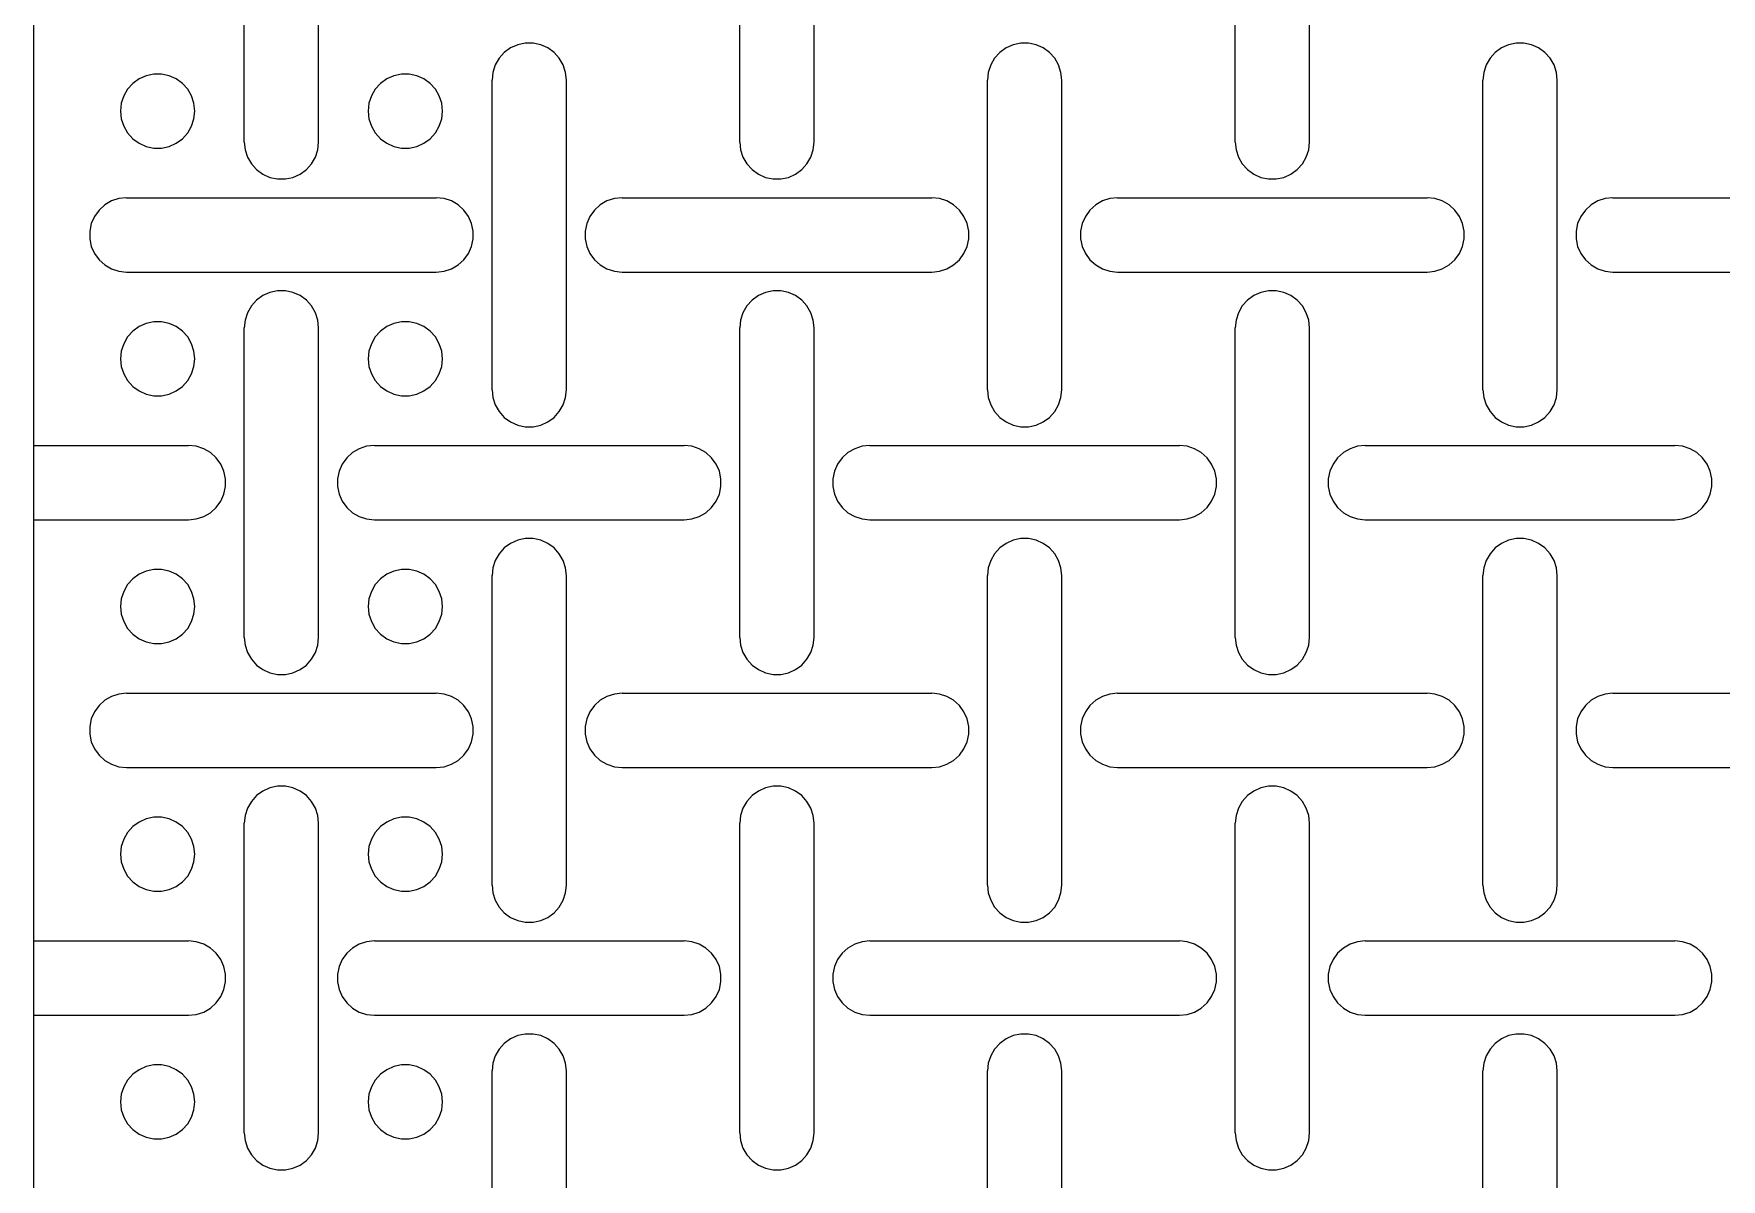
# Model space of a CAD drawing. Header units: metres. Extents: x 0 to 140, y -25 to 325.
# Drawn here: x 0 to 68.1, y 141.9 to 188.1 of the extents above; entities that cross this region are included whole.
import ezdxf

# ---------------------------------------------------------------- set-up
doc = ezdxf.new("R2010")
doc.units = ezdxf.units.M

msp = doc.modelspace()

# ---------------------------------------------------------------- linework, layer by layer
at = {"lineweight": 0}
msp.add_line((0, -25), (0, 325), dxfattribs=at)
for p, q in [((8.5, 183.75), (8.5, 196.25)), ((11.5, 183.75), (11.5, 196.25)), ((28.5, 183.75), (28.5, 196.25)), ((31.5, 183.75), (31.5, 196.25)), ((48.5, 183.75), (48.5, 196.25)), ((51.5, 183.75), (51.5, 196.25)), ((18.996, 187.365), (18.786, 187.132)), ((19.25, 187.549), (18.996, 187.365)), ((19.536, 187.677), (19.25, 187.549)), ((19.843, 187.742), (19.536, 187.677)), ((20.157, 187.742), (19.843, 187.742)), ((20.464, 187.677), (20.157, 187.742)), ((20.75, 187.549), (20.464, 187.677)), ((21.004, 187.365), (20.75, 187.549)), ((21.214, 187.132), (21.004, 187.365)), ((38.996, 187.365), (38.786, 187.132)), ((39.25, 187.549), (38.996, 187.365)), ((39.536, 187.677), (39.25, 187.549)), ((39.843, 187.742), (39.536, 187.677)), ((40.157, 187.742), (39.843, 187.742)), ((40.464, 187.677), (40.157, 187.742)), ((40.75, 187.549), (40.464, 187.677)), ((41.004, 187.365), (40.75, 187.549)), ((41.214, 187.132), (41.004, 187.365)), ((58.996, 187.365), (58.786, 187.132)), ((59.25, 187.549), (58.996, 187.365)), ((59.536, 187.677), (59.25, 187.549)), ((59.843, 187.742), (59.536, 187.677)), ((60.157, 187.742), (59.843, 187.742)), ((60.464, 187.677), (60.157, 187.742)), ((60.75, 187.549), (60.464, 187.677)), ((61.004, 187.365), (60.75, 187.549)), ((61.214, 187.132), (61.004, 187.365)), ((18.63, 186.86), (18.533, 186.562)), ((18.786, 187.132), (18.63, 186.86)), ((21.37, 186.86), (21.214, 187.132)), ((21.467, 186.562), (21.37, 186.86)), ((38.63, 186.86), (38.533, 186.562)), ((38.786, 187.132), (38.63, 186.86)), ((41.37, 186.86), (41.214, 187.132)), ((41.467, 186.562), (41.37, 186.86)), ((58.63, 186.86), (58.533, 186.562)), ((58.786, 187.132), (58.63, 186.86)), ((61.37, 186.86), (61.214, 187.132)), ((61.467, 186.562), (61.37, 186.86)), ((3.996, 186.115), (3.786, 185.882)), ((4.25, 186.299), (3.996, 186.115)), ((4.536, 186.427), (4.25, 186.299)), ((4.843, 186.492), (4.536, 186.427)), ((5.157, 186.492), (4.843, 186.492)), ((5.464, 186.427), (5.157, 186.492)), ((5.75, 186.299), (5.464, 186.427)), ((6.004, 186.115), (5.75, 186.299)), ((6.214, 185.882), (6.004, 186.115)), ((13.996, 186.115), (13.786, 185.882)), ((14.25, 186.299), (13.996, 186.115)), ((14.536, 186.427), (14.25, 186.299)), ((14.843, 186.492), (14.536, 186.427)), ((15.157, 186.492), (14.843, 186.492)), ((15.464, 186.427), (15.157, 186.492)), ((15.75, 186.299), (15.464, 186.427)), ((16.004, 186.115), (15.75, 186.299)), ((16.214, 185.882), (16.004, 186.115)), ((18.533, 186.562), (18.5, 186.25)), ((18.5, 173.75), (18.5, 186.25)), ((21.5, 186.25), (21.467, 186.562)), ((21.5, 173.75), (21.5, 186.25)), ((38.533, 186.562), (38.5, 186.25)), ((38.5, 173.75), (38.5, 186.25)), ((41.5, 186.25), (41.467, 186.562)), ((41.5, 173.75), (41.5, 186.25)), ((58.533, 186.562), (58.5, 186.25)), ((58.5, 173.75), (58.5, 186.25)), ((61.5, 186.25), (61.467, 186.562)), ((61.5, 173.75), (61.5, 186.25)), ((3.533, 185.312), (3.5, 185)), ((3.63, 185.61), (3.533, 185.312)), ((3.786, 185.882), (3.63, 185.61)), ((6.37, 185.61), (6.214, 185.882)), ((6.467, 185.312), (6.37, 185.61)), ((6.5, 185), (6.467, 185.312)), ((13.533, 185.312), (13.5, 185)), ((13.63, 185.61), (13.533, 185.312)), ((13.786, 185.882), (13.63, 185.61)), ((16.37, 185.61), (16.214, 185.882)), ((16.467, 185.312), (16.37, 185.61)), ((16.5, 185), (16.467, 185.312)), ((3.5, 185), (3.533, 184.688)), ((3.533, 184.688), (3.63, 184.39)), ((6.37, 184.39), (6.467, 184.688)), ((6.467, 184.688), (6.5, 185)), ((13.5, 185), (13.533, 184.688)), ((13.533, 184.688), (13.63, 184.39)), ((16.37, 184.39), (16.467, 184.688)), ((16.467, 184.688), (16.5, 185)), ((3.63, 184.39), (3.786, 184.118)), ((3.786, 184.118), (3.996, 183.885)), ((6.004, 183.885), (6.214, 184.118)), ((6.214, 184.118), (6.37, 184.39)), ((13.63, 184.39), (13.786, 184.118)), ((13.786, 184.118), (13.996, 183.885)), ((16.004, 183.885), (16.214, 184.118)), ((16.214, 184.118), (16.37, 184.39)), ((3.996, 183.885), (4.25, 183.701)), ((4.25, 183.701), (4.536, 183.573)), ((4.536, 183.573), (4.843, 183.508)), ((4.843, 183.508), (5.157, 183.508)), ((5.157, 183.508), (5.464, 183.573)), ((5.464, 183.573), (5.75, 183.701)), ((5.75, 183.701), (6.004, 183.885)), ((8.5, 183.75), (8.533, 183.438)), ((8.533, 183.438), (8.63, 183.14)), ((11.37, 183.14), (11.467, 183.438)), ((11.467, 183.438), (11.5, 183.75)), ((13.996, 183.885), (14.25, 183.701)), ((14.25, 183.701), (14.536, 183.573)), ((14.536, 183.573), (14.843, 183.508)), ((14.843, 183.508), (15.157, 183.508)), ((15.157, 183.508), (15.464, 183.573)), ((15.464, 183.573), (15.75, 183.701)), ((15.75, 183.701), (16.004, 183.885)), ((28.5, 183.75), (28.533, 183.438)), ((28.533, 183.438), (28.63, 183.14)), ((31.37, 183.14), (31.467, 183.438)), ((31.467, 183.438), (31.5, 183.75)), ((48.5, 183.75), (48.533, 183.438)), ((48.533, 183.438), (48.63, 183.14)), ((51.37, 183.14), (51.467, 183.438)), ((51.467, 183.438), (51.5, 183.75)), ((8.63, 183.14), (8.786, 182.868)), ((8.786, 182.868), (8.996, 182.635)), ((8.996, 182.635), (9.25, 182.451)), ((10.75, 182.451), (11.004, 182.635)), ((11.004, 182.635), (11.214, 182.868)), ((11.214, 182.868), (11.37, 183.14)), ((28.63, 183.14), (28.786, 182.868)), ((28.786, 182.868), (28.996, 182.635)), ((28.996, 182.635), (29.25, 182.451)), ((30.75, 182.451), (31.004, 182.635)), ((31.004, 182.635), (31.214, 182.868)), ((31.214, 182.868), (31.37, 183.14)), ((48.63, 183.14), (48.786, 182.868)), ((48.786, 182.868), (48.996, 182.635)), ((48.996, 182.635), (49.25, 182.451)), ((50.75, 182.451), (51.004, 182.635)), ((51.004, 182.635), (51.214, 182.868)), ((51.214, 182.868), (51.37, 183.14)), ((9.25, 182.451), (9.536, 182.323)), ((9.536, 182.323), (9.843, 182.258)), ((9.843, 182.258), (10.157, 182.258)), ((10.157, 182.258), (10.464, 182.323)), ((10.464, 182.323), (10.75, 182.451)), ((29.25, 182.451), (29.536, 182.323)), ((29.536, 182.323), (29.843, 182.258)), ((29.843, 182.258), (30.157, 182.258)), ((30.157, 182.258), (30.464, 182.323)), ((30.464, 182.323), (30.75, 182.451)), ((49.25, 182.451), (49.536, 182.323)), ((49.536, 182.323), (49.843, 182.258)), ((49.843, 182.258), (50.157, 182.258)), ((50.157, 182.258), (50.464, 182.323)), ((50.464, 182.323), (50.75, 182.451)), ((2.868, 181.214), (2.635, 181.004)), ((3.14, 181.37), (2.868, 181.214)), ((3.438, 181.467), (3.14, 181.37)), ((3.75, 181.5), (3.438, 181.467)), ((3.75, 181.5), (16.25, 181.5)), ((16.562, 181.467), (16.25, 181.5)), ((16.86, 181.37), (16.562, 181.467)), ((17.132, 181.214), (16.86, 181.37)), ((17.365, 181.004), (17.132, 181.214)), ((22.868, 181.214), (22.635, 181.004)), ((23.14, 181.37), (22.868, 181.214)), ((23.438, 181.467), (23.14, 181.37)), ((23.75, 181.5), (23.438, 181.467)), ((23.75, 181.5), (36.25, 181.5)), ((36.562, 181.467), (36.25, 181.5)), ((36.86, 181.37), (36.562, 181.467)), ((37.132, 181.214), (36.86, 181.37)), ((37.365, 181.004), (37.132, 181.214)), ((42.868, 181.214), (42.635, 181.004)), ((43.14, 181.37), (42.868, 181.214)), ((43.438, 181.467), (43.14, 181.37)), ((43.75, 181.5), (43.438, 181.467)), ((43.75, 181.5), (56.25, 181.5)), ((56.562, 181.467), (56.25, 181.5)), ((56.86, 181.37), (56.562, 181.467)), ((57.132, 181.214), (56.86, 181.37)), ((57.365, 181.004), (57.132, 181.214)), ((62.868, 181.214), (62.635, 181.004)), ((63.14, 181.37), (62.868, 181.214)), ((63.438, 181.467), (63.14, 181.37)), ((63.75, 181.5), (63.438, 181.467)), ((63.75, 181.5), (76.25, 181.5)), ((2.451, 180.75), (2.323, 180.464)), ((2.635, 181.004), (2.451, 180.75)), ((17.549, 180.75), (17.365, 181.004)), ((17.677, 180.464), (17.549, 180.75)), ((22.451, 180.75), (22.323, 180.464)), ((22.635, 181.004), (22.451, 180.75)), ((37.549, 180.75), (37.365, 181.004)), ((37.677, 180.464), (37.549, 180.75)), ((42.451, 180.75), (42.323, 180.464)), ((42.635, 181.004), (42.451, 180.75)), ((57.549, 180.75), (57.365, 181.004)), ((57.677, 180.464), (57.549, 180.75)), ((62.451, 180.75), (62.323, 180.464)), ((62.635, 181.004), (62.451, 180.75)), ((2.323, 180.464), (2.258, 180.157)), ((2.258, 180.157), (2.258, 179.843)), ((2.258, 179.843), (2.323, 179.536)), ((17.742, 180.157), (17.677, 180.464)), ((17.677, 179.536), (17.742, 179.843)), ((17.742, 179.843), (17.742, 180.157)), ((22.323, 180.464), (22.258, 180.157)), ((22.258, 180.157), (22.258, 179.843)), ((22.258, 179.843), (22.323, 179.536)), ((37.742, 180.157), (37.677, 180.464)), ((37.677, 179.536), (37.742, 179.843)), ((37.742, 179.843), (37.742, 180.157)), ((42.323, 180.464), (42.258, 180.157)), ((42.258, 180.157), (42.258, 179.843)), ((42.258, 179.843), (42.323, 179.536)), ((57.742, 180.157), (57.677, 180.464)), ((57.677, 179.536), (57.742, 179.843)), ((57.742, 179.843), (57.742, 180.157)), ((62.323, 180.464), (62.258, 180.157)), ((62.258, 180.157), (62.258, 179.843)), ((62.258, 179.843), (62.323, 179.536)), ((2.323, 179.536), (2.451, 179.25)), ((2.451, 179.25), (2.635, 178.996)), ((17.365, 178.996), (17.549, 179.25)), ((17.549, 179.25), (17.677, 179.536)), ((22.323, 179.536), (22.451, 179.25)), ((22.451, 179.25), (22.635, 178.996)), ((37.365, 178.996), (37.549, 179.25)), ((37.549, 179.25), (37.677, 179.536)), ((42.323, 179.536), (42.451, 179.25)), ((42.451, 179.25), (42.635, 178.996)), ((57.365, 178.996), (57.549, 179.25)), ((57.549, 179.25), (57.677, 179.536)), ((62.323, 179.536), (62.451, 179.25)), ((62.451, 179.25), (62.635, 178.996)), ((2.635, 178.996), (2.868, 178.786)), ((2.868, 178.786), (3.14, 178.63)), ((3.14, 178.63), (3.438, 178.533)), ((3.438, 178.533), (3.75, 178.5)), ((3.75, 178.5), (16.25, 178.5)), ((16.25, 178.5), (16.562, 178.533)), ((16.562, 178.533), (16.86, 178.63)), ((16.86, 178.63), (17.132, 178.786)), ((17.132, 178.786), (17.365, 178.996)), ((22.635, 178.996), (22.868, 178.786)), ((22.868, 178.786), (23.14, 178.63)), ((23.14, 178.63), (23.438, 178.533)), ((23.438, 178.533), (23.75, 178.5)), ((23.75, 178.5), (36.25, 178.5)), ((36.25, 178.5), (36.562, 178.533)), ((36.562, 178.533), (36.86, 178.63)), ((36.86, 178.63), (37.132, 178.786)), ((37.132, 178.786), (37.365, 178.996)), ((42.635, 178.996), (42.868, 178.786)), ((42.868, 178.786), (43.14, 178.63)), ((43.14, 178.63), (43.438, 178.533)), ((43.438, 178.533), (43.75, 178.5)), ((43.75, 178.5), (56.25, 178.5)), ((56.25, 178.5), (56.562, 178.533)), ((56.562, 178.533), (56.86, 178.63)), ((56.86, 178.63), (57.132, 178.786)), ((57.132, 178.786), (57.365, 178.996)), ((62.635, 178.996), (62.868, 178.786)), ((62.868, 178.786), (63.14, 178.63)), ((63.14, 178.63), (63.438, 178.533)), ((63.438, 178.533), (63.75, 178.5)), ((63.75, 178.5), (76.25, 178.5)), ((8.786, 177.132), (8.63, 176.86)), ((8.996, 177.365), (8.786, 177.132)), ((9.25, 177.549), (8.996, 177.365)), ((9.536, 177.677), (9.25, 177.549)), ((9.843, 177.742), (9.536, 177.677)), ((10.157, 177.742), (9.843, 177.742)), ((10.464, 177.677), (10.157, 177.742)), ((10.75, 177.549), (10.464, 177.677)), ((11.004, 177.365), (10.75, 177.549)), ((11.214, 177.132), (11.004, 177.365)), ((11.37, 176.86), (11.214, 177.132)), ((28.786, 177.132), (28.63, 176.86)), ((28.996, 177.365), (28.786, 177.132)), ((29.25, 177.549), (28.996, 177.365)), ((29.536, 177.677), (29.25, 177.549)), ((29.843, 177.742), (29.536, 177.677)), ((30.157, 177.742), (29.843, 177.742)), ((30.464, 177.677), (30.157, 177.742)), ((30.75, 177.549), (30.464, 177.677)), ((31.004, 177.365), (30.75, 177.549)), ((31.214, 177.132), (31.004, 177.365)), ((31.37, 176.86), (31.214, 177.132)), ((48.786, 177.132), (48.63, 176.86)), ((48.996, 177.365), (48.786, 177.132)), ((49.25, 177.549), (48.996, 177.365)), ((49.536, 177.677), (49.25, 177.549)), ((49.843, 177.742), (49.536, 177.677)), ((50.157, 177.742), (49.843, 177.742)), ((50.464, 177.677), (50.157, 177.742)), ((50.75, 177.549), (50.464, 177.677)), ((51.004, 177.365), (50.75, 177.549)), ((51.214, 177.132), (51.004, 177.365)), ((51.37, 176.86), (51.214, 177.132)), ((4.843, 176.492), (4.536, 176.427)), ((5.157, 176.492), (4.843, 176.492)), ((5.464, 176.427), (5.157, 176.492)), ((8.533, 176.562), (8.5, 176.25)), ((8.63, 176.86), (8.533, 176.562)), ((11.467, 176.562), (11.37, 176.86)), ((11.5, 176.25), (11.467, 176.562)), ((14.843, 176.492), (14.536, 176.427)), ((15.157, 176.492), (14.843, 176.492)), ((15.464, 176.427), (15.157, 176.492)), ((28.533, 176.562), (28.5, 176.25)), ((28.63, 176.86), (28.533, 176.562)), ((31.467, 176.562), (31.37, 176.86)), ((31.5, 176.25), (31.467, 176.562)), ((48.533, 176.562), (48.5, 176.25)), ((48.63, 176.86), (48.533, 176.562)), ((51.467, 176.562), (51.37, 176.86)), ((51.5, 176.25), (51.467, 176.562)), ((3.786, 175.882), (3.63, 175.61)), ((3.996, 176.115), (3.786, 175.882)), ((4.25, 176.299), (3.996, 176.115)), ((4.536, 176.427), (4.25, 176.299)), ((5.75, 176.299), (5.464, 176.427)), ((6.004, 176.115), (5.75, 176.299)), ((6.214, 175.882), (6.004, 176.115)), ((6.37, 175.61), (6.214, 175.882)), ((8.5, 163.75), (8.5, 176.25)), ((11.5, 163.75), (11.5, 176.25)), ((13.786, 175.882), (13.63, 175.61)), ((13.996, 176.115), (13.786, 175.882)), ((14.25, 176.299), (13.996, 176.115)), ((14.536, 176.427), (14.25, 176.299)), ((15.75, 176.299), (15.464, 176.427)), ((16.004, 176.115), (15.75, 176.299)), ((16.214, 175.882), (16.004, 176.115)), ((16.37, 175.61), (16.214, 175.882)), ((28.5, 163.75), (28.5, 176.25)), ((31.5, 163.75), (31.5, 176.25)), ((48.5, 163.75), (48.5, 176.25)), ((51.5, 163.75), (51.5, 176.25)), ((3.533, 175.312), (3.5, 175)), ((3.63, 175.61), (3.533, 175.312)), ((6.467, 175.312), (6.37, 175.61)), ((6.5, 175), (6.467, 175.312)), ((13.533, 175.312), (13.5, 175)), ((13.63, 175.61), (13.533, 175.312)), ((16.467, 175.312), (16.37, 175.61)), ((16.5, 175), (16.467, 175.312)), ((3.5, 175), (3.533, 174.688)), ((3.533, 174.688), (3.63, 174.39)), ((3.63, 174.39), (3.786, 174.118)), ((6.214, 174.118), (6.37, 174.39)), ((6.37, 174.39), (6.467, 174.688)), ((6.467, 174.688), (6.5, 175)), ((13.5, 175), (13.533, 174.688)), ((13.533, 174.688), (13.63, 174.39)), ((13.63, 174.39), (13.786, 174.118)), ((16.214, 174.118), (16.37, 174.39)), ((16.37, 174.39), (16.467, 174.688)), ((16.467, 174.688), (16.5, 175)), ((3.786, 174.118), (3.996, 173.885)), ((3.996, 173.885), (4.25, 173.701)), ((5.75, 173.701), (6.004, 173.885)), ((6.004, 173.885), (6.214, 174.118)), ((13.786, 174.118), (13.996, 173.885)), ((13.996, 173.885), (14.25, 173.701)), ((15.75, 173.701), (16.004, 173.885)), ((16.004, 173.885), (16.214, 174.118)), ((18.5, 173.75), (18.533, 173.438)), ((21.467, 173.438), (21.5, 173.75)), ((38.5, 173.75), (38.533, 173.438)), ((41.467, 173.438), (41.5, 173.75)), ((58.5, 173.75), (58.533, 173.438)), ((61.467, 173.438), (61.5, 173.75)), ((4.25, 173.701), (4.536, 173.573)), ((4.536, 173.573), (4.843, 173.508)), ((4.843, 173.508), (5.157, 173.508)), ((5.157, 173.508), (5.464, 173.573)), ((5.464, 173.573), (5.75, 173.701)), ((14.25, 173.701), (14.536, 173.573)), ((14.536, 173.573), (14.843, 173.508)), ((14.843, 173.508), (15.157, 173.508)), ((15.157, 173.508), (15.464, 173.573)), ((15.464, 173.573), (15.75, 173.701)), ((18.533, 173.438), (18.63, 173.14)), ((18.63, 173.14), (18.786, 172.868)), ((21.214, 172.868), (21.37, 173.14)), ((21.37, 173.14), (21.467, 173.438)), ((38.533, 173.438), (38.63, 173.14)), ((38.63, 173.14), (38.786, 172.868)), ((41.214, 172.868), (41.37, 173.14)), ((41.37, 173.14), (41.467, 173.438)), ((58.533, 173.438), (58.63, 173.14)), ((58.63, 173.14), (58.786, 172.868)), ((61.214, 172.868), (61.37, 173.14)), ((61.37, 173.14), (61.467, 173.438)), ((18.786, 172.868), (18.996, 172.635)), ((18.996, 172.635), (19.25, 172.451)), ((19.25, 172.451), (19.536, 172.323)), ((20.464, 172.323), (20.75, 172.451)), ((20.75, 172.451), (21.004, 172.635)), ((21.004, 172.635), (21.214, 172.868)), ((38.786, 172.868), (38.996, 172.635)), ((38.996, 172.635), (39.25, 172.451)), ((39.25, 172.451), (39.536, 172.323)), ((40.464, 172.323), (40.75, 172.451)), ((40.75, 172.451), (41.004, 172.635)), ((41.004, 172.635), (41.214, 172.868)), ((58.786, 172.868), (58.996, 172.635)), ((58.996, 172.635), (59.25, 172.451)), ((59.25, 172.451), (59.536, 172.323)), ((60.464, 172.323), (60.75, 172.451)), ((60.75, 172.451), (61.004, 172.635)), ((61.004, 172.635), (61.214, 172.868)), ((19.536, 172.323), (19.843, 172.258)), ((19.843, 172.258), (20.157, 172.258)), ((20.157, 172.258), (20.464, 172.323)), ((39.536, 172.323), (39.843, 172.258)), ((39.843, 172.258), (40.157, 172.258)), ((40.157, 172.258), (40.464, 172.323)), ((59.536, 172.323), (59.843, 172.258)), ((59.843, 172.258), (60.157, 172.258)), ((60.157, 172.258), (60.464, 172.323)), ((0, 171.5), (6.25, 171.5)), ((6.562, 171.467), (6.25, 171.5)), ((6.86, 171.37), (6.562, 171.467)), ((7.132, 171.214), (6.86, 171.37)), ((7.365, 171.004), (7.132, 171.214)), ((7.549, 170.75), (7.365, 171.004)), ((12.635, 171.004), (12.451, 170.75)), ((12.868, 171.214), (12.635, 171.004)), ((13.14, 171.37), (12.868, 171.214)), ((13.438, 171.467), (13.14, 171.37)), ((13.75, 171.5), (13.438, 171.467)), ((13.75, 171.5), (26.25, 171.5)), ((26.562, 171.467), (26.25, 171.5)), ((26.86, 171.37), (26.562, 171.467)), ((27.132, 171.214), (26.86, 171.37)), ((27.365, 171.004), (27.132, 171.214)), ((27.549, 170.75), (27.365, 171.004)), ((32.635, 171.004), (32.451, 170.75)), ((32.868, 171.214), (32.635, 171.004)), ((33.14, 171.37), (32.868, 171.214)), ((33.438, 171.467), (33.14, 171.37)), ((33.75, 171.5), (33.438, 171.467)), ((33.75, 171.5), (46.25, 171.5)), ((46.562, 171.467), (46.25, 171.5)), ((46.86, 171.37), (46.562, 171.467)), ((47.132, 171.214), (46.86, 171.37)), ((47.365, 171.004), (47.132, 171.214)), ((47.549, 170.75), (47.365, 171.004)), ((52.635, 171.004), (52.451, 170.75)), ((52.868, 171.214), (52.635, 171.004)), ((53.14, 171.37), (52.868, 171.214)), ((53.438, 171.467), (53.14, 171.37)), ((53.75, 171.5), (53.438, 171.467)), ((53.75, 171.5), (66.25, 171.5)), ((66.562, 171.467), (66.25, 171.5)), ((66.86, 171.37), (66.562, 171.467)), ((67.132, 171.214), (66.86, 171.37)), ((67.365, 171.004), (67.132, 171.214)), ((67.549, 170.75), (67.365, 171.004)), ((7.677, 170.464), (7.549, 170.75)), ((7.742, 170.157), (7.677, 170.464)), ((12.323, 170.464), (12.258, 170.157)), ((12.451, 170.75), (12.323, 170.464)), ((27.677, 170.464), (27.549, 170.75)), ((27.742, 170.157), (27.677, 170.464)), ((32.323, 170.464), (32.258, 170.157)), ((32.451, 170.75), (32.323, 170.464)), ((47.677, 170.464), (47.549, 170.75)), ((47.742, 170.157), (47.677, 170.464)), ((52.323, 170.464), (52.258, 170.157)), ((52.451, 170.75), (52.323, 170.464)), ((67.677, 170.464), (67.549, 170.75)), ((67.742, 170.157), (67.677, 170.464)), ((7.677, 169.536), (7.742, 169.843)), ((7.742, 169.843), (7.742, 170.157)), ((12.258, 170.157), (12.258, 169.843)), ((12.258, 169.843), (12.323, 169.536)), ((27.677, 169.536), (27.742, 169.843)), ((27.742, 169.843), (27.742, 170.157)), ((32.258, 170.157), (32.258, 169.843)), ((32.258, 169.843), (32.323, 169.536)), ((47.677, 169.536), (47.742, 169.843)), ((47.742, 169.843), (47.742, 170.157)), ((52.258, 170.157), (52.258, 169.843)), ((52.258, 169.843), (52.323, 169.536)), ((67.677, 169.536), (67.742, 169.843)), ((67.742, 169.843), (67.742, 170.157)), ((7.132, 168.786), (7.365, 168.996)), ((7.365, 168.996), (7.549, 169.25)), ((7.549, 169.25), (7.677, 169.536)), ((12.323, 169.536), (12.451, 169.25)), ((12.451, 169.25), (12.635, 168.996)), ((12.635, 168.996), (12.868, 168.786)), ((27.132, 168.786), (27.365, 168.996)), ((27.365, 168.996), (27.549, 169.25)), ((27.549, 169.25), (27.677, 169.536)), ((32.323, 169.536), (32.451, 169.25)), ((32.451, 169.25), (32.635, 168.996)), ((32.635, 168.996), (32.868, 168.786)), ((47.132, 168.786), (47.365, 168.996)), ((47.365, 168.996), (47.549, 169.25)), ((47.549, 169.25), (47.677, 169.536)), ((52.323, 169.536), (52.451, 169.25)), ((52.451, 169.25), (52.635, 168.996)), ((52.635, 168.996), (52.868, 168.786)), ((67.132, 168.786), (67.365, 168.996)), ((67.365, 168.996), (67.549, 169.25)), ((67.549, 169.25), (67.677, 169.536)), ((0, 168.5), (6.25, 168.5)), ((6.25, 168.5), (6.562, 168.533)), ((6.562, 168.533), (6.86, 168.63)), ((6.86, 168.63), (7.132, 168.786)), ((12.868, 168.786), (13.14, 168.63)), ((13.14, 168.63), (13.438, 168.533)), ((13.438, 168.533), (13.75, 168.5)), ((13.75, 168.5), (26.25, 168.5)), ((26.25, 168.5), (26.562, 168.533)), ((26.562, 168.533), (26.86, 168.63)), ((26.86, 168.63), (27.132, 168.786)), ((32.868, 168.786), (33.14, 168.63)), ((33.14, 168.63), (33.438, 168.533)), ((33.438, 168.533), (33.75, 168.5)), ((33.75, 168.5), (46.25, 168.5)), ((46.25, 168.5), (46.562, 168.533)), ((46.562, 168.533), (46.86, 168.63)), ((46.86, 168.63), (47.132, 168.786)), ((52.868, 168.786), (53.14, 168.63)), ((53.14, 168.63), (53.438, 168.533)), ((53.438, 168.533), (53.75, 168.5)), ((53.75, 168.5), (66.25, 168.5)), ((66.25, 168.5), (66.562, 168.533)), ((66.562, 168.533), (66.86, 168.63)), ((66.86, 168.63), (67.132, 168.786)), ((19.536, 167.677), (19.25, 167.549)), ((19.843, 167.742), (19.536, 167.677)), ((20.157, 167.742), (19.843, 167.742)), ((20.464, 167.677), (20.157, 167.742)), ((20.75, 167.549), (20.464, 167.677)), ((39.536, 167.677), (39.25, 167.549)), ((39.843, 167.742), (39.536, 167.677)), ((40.157, 167.742), (39.843, 167.742)), ((40.464, 167.677), (40.157, 167.742)), ((40.75, 167.549), (40.464, 167.677)), ((59.536, 167.677), (59.25, 167.549)), ((59.843, 167.742), (59.536, 167.677)), ((60.157, 167.742), (59.843, 167.742)), ((60.464, 167.677), (60.157, 167.742)), ((60.75, 167.549), (60.464, 167.677)), ((18.786, 167.132), (18.63, 166.86)), ((18.996, 167.365), (18.786, 167.132)), ((19.25, 167.549), (18.996, 167.365)), ((21.004, 167.365), (20.75, 167.549)), ((21.214, 167.132), (21.004, 167.365)), ((21.37, 166.86), (21.214, 167.132)), ((38.786, 167.132), (38.63, 166.86)), ((38.996, 167.365), (38.786, 167.132)), ((39.25, 167.549), (38.996, 167.365)), ((41.004, 167.365), (40.75, 167.549)), ((41.214, 167.132), (41.004, 167.365)), ((41.37, 166.86), (41.214, 167.132)), ((58.786, 167.132), (58.63, 166.86)), ((58.996, 167.365), (58.786, 167.132)), ((59.25, 167.549), (58.996, 167.365)), ((61.004, 167.365), (60.75, 167.549)), ((61.214, 167.132), (61.004, 167.365)), ((61.37, 166.86), (61.214, 167.132)), ((4.25, 166.299), (3.996, 166.115)), ((4.536, 166.427), (4.25, 166.299)), ((4.843, 166.492), (4.536, 166.427)), ((5.157, 166.492), (4.843, 166.492)), ((5.464, 166.427), (5.157, 166.492)), ((5.75, 166.299), (5.464, 166.427)), ((6.004, 166.115), (5.75, 166.299)), ((14.25, 166.299), (13.996, 166.115)), ((14.536, 166.427), (14.25, 166.299)), ((14.843, 166.492), (14.536, 166.427)), ((15.157, 166.492), (14.843, 166.492)), ((15.464, 166.427), (15.157, 166.492)), ((15.75, 166.299), (15.464, 166.427)), ((16.004, 166.115), (15.75, 166.299)), ((18.533, 166.562), (18.5, 166.25)), ((18.5, 153.75), (18.5, 166.25)), ((18.63, 166.86), (18.533, 166.562)), ((21.467, 166.562), (21.37, 166.86)), ((21.5, 166.25), (21.467, 166.562)), ((21.5, 153.75), (21.5, 166.25)), ((38.533, 166.562), (38.5, 166.25)), ((38.5, 153.75), (38.5, 166.25)), ((38.63, 166.86), (38.533, 166.562)), ((41.467, 166.562), (41.37, 166.86)), ((41.5, 166.25), (41.467, 166.562)), ((41.5, 153.75), (41.5, 166.25)), ((58.533, 166.562), (58.5, 166.25)), ((58.5, 153.75), (58.5, 166.25)), ((58.63, 166.86), (58.533, 166.562)), ((61.467, 166.562), (61.37, 166.86)), ((61.5, 166.25), (61.467, 166.562)), ((61.5, 153.75), (61.5, 166.25)), ((3.63, 165.61), (3.533, 165.312)), ((3.786, 165.882), (3.63, 165.61)), ((3.996, 166.115), (3.786, 165.882)), ((6.214, 165.882), (6.004, 166.115)), ((6.37, 165.61), (6.214, 165.882)), ((6.467, 165.312), (6.37, 165.61)), ((13.63, 165.61), (13.533, 165.312)), ((13.786, 165.882), (13.63, 165.61)), ((13.996, 166.115), (13.786, 165.882)), ((16.214, 165.882), (16.004, 166.115)), ((16.37, 165.61), (16.214, 165.882)), ((16.467, 165.312), (16.37, 165.61)), ((3.533, 165.312), (3.5, 165)), ((3.5, 165), (3.533, 164.688)), ((6.5, 165), (6.467, 165.312)), ((6.467, 164.688), (6.5, 165)), ((13.533, 165.312), (13.5, 165)), ((13.5, 165), (13.533, 164.688)), ((16.5, 165), (16.467, 165.312)), ((16.467, 164.688), (16.5, 165)), ((3.533, 164.688), (3.63, 164.39)), ((3.63, 164.39), (3.786, 164.118)), ((6.214, 164.118), (6.37, 164.39)), ((6.37, 164.39), (6.467, 164.688)), ((13.533, 164.688), (13.63, 164.39)), ((13.63, 164.39), (13.786, 164.118)), ((16.214, 164.118), (16.37, 164.39)), ((16.37, 164.39), (16.467, 164.688)), ((3.786, 164.118), (3.996, 163.885)), ((3.996, 163.885), (4.25, 163.701)), ((4.25, 163.701), (4.536, 163.573)), ((4.536, 163.573), (4.843, 163.508)), ((4.843, 163.508), (5.157, 163.508)), ((5.157, 163.508), (5.464, 163.573)), ((5.464, 163.573), (5.75, 163.701)), ((5.75, 163.701), (6.004, 163.885)), ((6.004, 163.885), (6.214, 164.118)), ((8.5, 163.75), (8.533, 163.438)), ((11.467, 163.438), (11.5, 163.75)), ((13.786, 164.118), (13.996, 163.885)), ((13.996, 163.885), (14.25, 163.701)), ((14.25, 163.701), (14.536, 163.573)), ((14.536, 163.573), (14.843, 163.508)), ((14.843, 163.508), (15.157, 163.508)), ((15.157, 163.508), (15.464, 163.573)), ((15.464, 163.573), (15.75, 163.701)), ((15.75, 163.701), (16.004, 163.885)), ((16.004, 163.885), (16.214, 164.118)), ((28.5, 163.75), (28.533, 163.438)), ((31.467, 163.438), (31.5, 163.75)), ((48.5, 163.75), (48.533, 163.438)), ((51.467, 163.438), (51.5, 163.75)), ((8.533, 163.438), (8.63, 163.14)), ((8.63, 163.14), (8.786, 162.868)), ((8.786, 162.868), (8.996, 162.635)), ((11.004, 162.635), (11.214, 162.868)), ((11.214, 162.868), (11.37, 163.14)), ((11.37, 163.14), (11.467, 163.438)), ((28.533, 163.438), (28.63, 163.14)), ((28.63, 163.14), (28.786, 162.868)), ((28.786, 162.868), (28.996, 162.635)), ((31.004, 162.635), (31.214, 162.868)), ((31.214, 162.868), (31.37, 163.14)), ((31.37, 163.14), (31.467, 163.438)), ((48.533, 163.438), (48.63, 163.14)), ((48.63, 163.14), (48.786, 162.868)), ((48.786, 162.868), (48.996, 162.635)), ((51.004, 162.635), (51.214, 162.868)), ((51.214, 162.868), (51.37, 163.14)), ((51.37, 163.14), (51.467, 163.438)), ((8.996, 162.635), (9.25, 162.451)), ((9.25, 162.451), (9.536, 162.323)), ((9.536, 162.323), (9.843, 162.258)), ((9.843, 162.258), (10.157, 162.258)), ((10.157, 162.258), (10.464, 162.323)), ((10.464, 162.323), (10.75, 162.451)), ((10.75, 162.451), (11.004, 162.635)), ((28.996, 162.635), (29.25, 162.451)), ((29.25, 162.451), (29.536, 162.323)), ((29.536, 162.323), (29.843, 162.258)), ((29.843, 162.258), (30.157, 162.258)), ((30.157, 162.258), (30.464, 162.323)), ((30.464, 162.323), (30.75, 162.451)), ((30.75, 162.451), (31.004, 162.635)), ((48.996, 162.635), (49.25, 162.451)), ((49.25, 162.451), (49.536, 162.323)), ((49.536, 162.323), (49.843, 162.258)), ((49.843, 162.258), (50.157, 162.258)), ((50.157, 162.258), (50.464, 162.323)), ((50.464, 162.323), (50.75, 162.451)), ((50.75, 162.451), (51.004, 162.635)), ((3.438, 161.467), (3.14, 161.37)), ((3.75, 161.5), (3.438, 161.467)), ((3.75, 161.5), (16.25, 161.5)), ((16.562, 161.467), (16.25, 161.5)), ((16.86, 161.37), (16.562, 161.467)), ((23.438, 161.467), (23.14, 161.37)), ((23.75, 161.5), (23.438, 161.467)), ((23.75, 161.5), (36.25, 161.5)), ((36.562, 161.467), (36.25, 161.5)), ((36.86, 161.37), (36.562, 161.467)), ((43.438, 161.467), (43.14, 161.37)), ((43.75, 161.5), (43.438, 161.467)), ((43.75, 161.5), (56.25, 161.5)), ((56.562, 161.467), (56.25, 161.5)), ((56.86, 161.37), (56.562, 161.467)), ((63.438, 161.467), (63.14, 161.37)), ((63.75, 161.5), (63.438, 161.467)), ((63.75, 161.5), (76.25, 161.5)), ((2.635, 161.004), (2.451, 160.75)), ((2.868, 161.214), (2.635, 161.004)), ((3.14, 161.37), (2.868, 161.214)), ((17.132, 161.214), (16.86, 161.37)), ((17.365, 161.004), (17.132, 161.214)), ((17.549, 160.75), (17.365, 161.004)), ((22.635, 161.004), (22.451, 160.75)), ((22.868, 161.214), (22.635, 161.004)), ((23.14, 161.37), (22.868, 161.214)), ((37.132, 161.214), (36.86, 161.37)), ((37.365, 161.004), (37.132, 161.214)), ((37.549, 160.75), (37.365, 161.004)), ((42.635, 161.004), (42.451, 160.75)), ((42.868, 161.214), (42.635, 161.004)), ((43.14, 161.37), (42.868, 161.214)), ((57.132, 161.214), (56.86, 161.37)), ((57.365, 161.004), (57.132, 161.214)), ((57.549, 160.75), (57.365, 161.004)), ((62.635, 161.004), (62.451, 160.75)), ((62.868, 161.214), (62.635, 161.004)), ((63.14, 161.37), (62.868, 161.214)), ((2.323, 160.464), (2.258, 160.157)), ((2.258, 160.157), (2.258, 159.843)), ((2.451, 160.75), (2.323, 160.464)), ((17.677, 160.464), (17.549, 160.75)), ((17.742, 160.157), (17.677, 160.464)), ((17.742, 159.843), (17.742, 160.157)), ((22.323, 160.464), (22.258, 160.157)), ((22.258, 160.157), (22.258, 159.843)), ((22.451, 160.75), (22.323, 160.464)), ((37.677, 160.464), (37.549, 160.75)), ((37.742, 160.157), (37.677, 160.464)), ((37.742, 159.843), (37.742, 160.157)), ((42.323, 160.464), (42.258, 160.157)), ((42.258, 160.157), (42.258, 159.843)), ((42.451, 160.75), (42.323, 160.464)), ((57.677, 160.464), (57.549, 160.75)), ((57.742, 160.157), (57.677, 160.464)), ((57.742, 159.843), (57.742, 160.157)), ((62.323, 160.464), (62.258, 160.157)), ((62.258, 160.157), (62.258, 159.843)), ((62.451, 160.75), (62.323, 160.464)), ((2.258, 159.843), (2.323, 159.536)), ((2.323, 159.536), (2.451, 159.25)), ((17.549, 159.25), (17.677, 159.536)), ((17.677, 159.536), (17.742, 159.843)), ((22.258, 159.843), (22.323, 159.536)), ((22.323, 159.536), (22.451, 159.25)), ((37.549, 159.25), (37.677, 159.536)), ((37.677, 159.536), (37.742, 159.843)), ((42.258, 159.843), (42.323, 159.536)), ((42.323, 159.536), (42.451, 159.25)), ((57.549, 159.25), (57.677, 159.536)), ((57.677, 159.536), (57.742, 159.843)), ((62.258, 159.843), (62.323, 159.536)), ((62.323, 159.536), (62.451, 159.25)), ((2.451, 159.25), (2.635, 158.996)), ((2.635, 158.996), (2.868, 158.786)), ((2.868, 158.786), (3.14, 158.63)), ((16.86, 158.63), (17.132, 158.786)), ((17.132, 158.786), (17.365, 158.996)), ((17.365, 158.996), (17.549, 159.25)), ((22.451, 159.25), (22.635, 158.996)), ((22.635, 158.996), (22.868, 158.786)), ((22.868, 158.786), (23.14, 158.63)), ((36.86, 158.63), (37.132, 158.786)), ((37.132, 158.786), (37.365, 158.996)), ((37.365, 158.996), (37.549, 159.25)), ((42.451, 159.25), (42.635, 158.996)), ((42.635, 158.996), (42.868, 158.786)), ((42.868, 158.786), (43.14, 158.63)), ((56.86, 158.63), (57.132, 158.786)), ((57.132, 158.786), (57.365, 158.996)), ((57.365, 158.996), (57.549, 159.25)), ((62.451, 159.25), (62.635, 158.996)), ((62.635, 158.996), (62.868, 158.786)), ((62.868, 158.786), (63.14, 158.63)), ((3.14, 158.63), (3.438, 158.533)), ((3.438, 158.533), (3.75, 158.5)), ((3.75, 158.5), (16.25, 158.5)), ((16.25, 158.5), (16.562, 158.533)), ((16.562, 158.533), (16.86, 158.63)), ((23.14, 158.63), (23.438, 158.533)), ((23.438, 158.533), (23.75, 158.5)), ((23.75, 158.5), (36.25, 158.5)), ((36.25, 158.5), (36.562, 158.533)), ((36.562, 158.533), (36.86, 158.63)), ((43.14, 158.63), (43.438, 158.533)), ((43.438, 158.533), (43.75, 158.5)), ((43.75, 158.5), (56.25, 158.5)), ((56.25, 158.5), (56.562, 158.533)), ((56.562, 158.533), (56.86, 158.63)), ((63.14, 158.63), (63.438, 158.533)), ((63.438, 158.533), (63.75, 158.5)), ((63.75, 158.5), (76.25, 158.5)), ((8.996, 157.365), (8.786, 157.132)), ((9.25, 157.549), (8.996, 157.365)), ((9.536, 157.677), (9.25, 157.549)), ((9.843, 157.742), (9.536, 157.677)), ((10.157, 157.742), (9.843, 157.742)), ((10.464, 157.677), (10.157, 157.742)), ((10.75, 157.549), (10.464, 157.677)), ((11.004, 157.365), (10.75, 157.549)), ((11.214, 157.132), (11.004, 157.365)), ((28.996, 157.365), (28.786, 157.132)), ((29.25, 157.549), (28.996, 157.365)), ((29.536, 157.677), (29.25, 157.549)), ((29.843, 157.742), (29.536, 157.677)), ((30.157, 157.742), (29.843, 157.742)), ((30.464, 157.677), (30.157, 157.742)), ((30.75, 157.549), (30.464, 157.677)), ((31.004, 157.365), (30.75, 157.549)), ((31.214, 157.132), (31.004, 157.365)), ((48.996, 157.365), (48.786, 157.132)), ((49.25, 157.549), (48.996, 157.365)), ((49.536, 157.677), (49.25, 157.549)), ((49.843, 157.742), (49.536, 157.677)), ((50.157, 157.742), (49.843, 157.742)), ((50.464, 157.677), (50.157, 157.742)), ((50.75, 157.549), (50.464, 157.677)), ((51.004, 157.365), (50.75, 157.549)), ((51.214, 157.132), (51.004, 157.365)), ((8.63, 156.86), (8.533, 156.562)), ((8.786, 157.132), (8.63, 156.86)), ((11.37, 156.86), (11.214, 157.132)), ((11.467, 156.562), (11.37, 156.86)), ((28.63, 156.86), (28.533, 156.562)), ((28.786, 157.132), (28.63, 156.86)), ((31.37, 156.86), (31.214, 157.132)), ((31.467, 156.562), (31.37, 156.86)), ((48.63, 156.86), (48.533, 156.562)), ((48.786, 157.132), (48.63, 156.86)), ((51.37, 156.86), (51.214, 157.132)), ((51.467, 156.562), (51.37, 156.86)), ((3.996, 156.115), (3.786, 155.882)), ((4.25, 156.299), (3.996, 156.115)), ((4.536, 156.427), (4.25, 156.299)), ((4.843, 156.492), (4.536, 156.427)), ((5.157, 156.492), (4.843, 156.492)), ((5.464, 156.427), (5.157, 156.492)), ((5.75, 156.299), (5.464, 156.427)), ((6.004, 156.115), (5.75, 156.299)), ((6.214, 155.882), (6.004, 156.115)), ((8.533, 156.562), (8.5, 156.25)), ((8.5, 143.75), (8.5, 156.25)), ((11.5, 156.25), (11.467, 156.562)), ((11.5, 143.75), (11.5, 156.25)), ((13.996, 156.115), (13.786, 155.882)), ((14.25, 156.299), (13.996, 156.115)), ((14.536, 156.427), (14.25, 156.299)), ((14.843, 156.492), (14.536, 156.427)), ((15.157, 156.492), (14.843, 156.492)), ((15.464, 156.427), (15.157, 156.492)), ((15.75, 156.299), (15.464, 156.427)), ((16.004, 156.115), (15.75, 156.299)), ((16.214, 155.882), (16.004, 156.115)), ((28.533, 156.562), (28.5, 156.25)), ((28.5, 143.75), (28.5, 156.25)), ((31.5, 156.25), (31.467, 156.562)), ((31.5, 143.75), (31.5, 156.25)), ((48.533, 156.562), (48.5, 156.25)), ((48.5, 143.75), (48.5, 156.25)), ((51.5, 156.25), (51.467, 156.562)), ((51.5, 143.75), (51.5, 156.25)), ((3.63, 155.61), (3.533, 155.312)), ((3.786, 155.882), (3.63, 155.61)), ((6.37, 155.61), (6.214, 155.882)), ((6.467, 155.312), (6.37, 155.61)), ((13.63, 155.61), (13.533, 155.312)), ((13.786, 155.882), (13.63, 155.61)), ((16.37, 155.61), (16.214, 155.882)), ((16.467, 155.312), (16.37, 155.61)), ((3.533, 155.312), (3.5, 155)), ((3.5, 155), (3.533, 154.688)), ((3.533, 154.688), (3.63, 154.39)), ((6.37, 154.39), (6.467, 154.688)), ((6.5, 155), (6.467, 155.312)), ((6.467, 154.688), (6.5, 155)), ((13.533, 155.312), (13.5, 155)), ((13.5, 155), (13.533, 154.688)), ((13.533, 154.688), (13.63, 154.39)), ((16.37, 154.39), (16.467, 154.688)), ((16.5, 155), (16.467, 155.312)), ((16.467, 154.688), (16.5, 155)), ((3.63, 154.39), (3.786, 154.118)), ((3.786, 154.118), (3.996, 153.885)), ((6.004, 153.885), (6.214, 154.118)), ((6.214, 154.118), (6.37, 154.39)), ((13.63, 154.39), (13.786, 154.118)), ((13.786, 154.118), (13.996, 153.885)), ((16.004, 153.885), (16.214, 154.118)), ((16.214, 154.118), (16.37, 154.39)), ((3.996, 153.885), (4.25, 153.701)), ((4.25, 153.701), (4.536, 153.573)), ((4.536, 153.573), (4.843, 153.508)), ((4.843, 153.508), (5.157, 153.508)), ((5.157, 153.508), (5.464, 153.573)), ((5.464, 153.573), (5.75, 153.701)), ((5.75, 153.701), (6.004, 153.885)), ((13.996, 153.885), (14.25, 153.701)), ((14.25, 153.701), (14.536, 153.573)), ((14.536, 153.573), (14.843, 153.508)), ((14.843, 153.508), (15.157, 153.508)), ((15.157, 153.508), (15.464, 153.573)), ((15.464, 153.573), (15.75, 153.701)), ((15.75, 153.701), (16.004, 153.885)), ((18.5, 153.75), (18.533, 153.438)), ((18.533, 153.438), (18.63, 153.14)), ((21.37, 153.14), (21.467, 153.438)), ((21.467, 153.438), (21.5, 153.75)), ((38.5, 153.75), (38.533, 153.438)), ((38.533, 153.438), (38.63, 153.14)), ((41.37, 153.14), (41.467, 153.438)), ((41.467, 153.438), (41.5, 153.75)), ((58.5, 153.75), (58.533, 153.438)), ((58.533, 153.438), (58.63, 153.14)), ((61.37, 153.14), (61.467, 153.438)), ((61.467, 153.438), (61.5, 153.75)), ((18.63, 153.14), (18.786, 152.868)), ((18.786, 152.868), (18.996, 152.635)), ((18.996, 152.635), (19.25, 152.451)), ((20.75, 152.451), (21.004, 152.635)), ((21.004, 152.635), (21.214, 152.868)), ((21.214, 152.868), (21.37, 153.14)), ((38.63, 153.14), (38.786, 152.868)), ((38.786, 152.868), (38.996, 152.635)), ((38.996, 152.635), (39.25, 152.451)), ((40.75, 152.451), (41.004, 152.635)), ((41.004, 152.635), (41.214, 152.868)), ((41.214, 152.868), (41.37, 153.14)), ((58.63, 153.14), (58.786, 152.868)), ((58.786, 152.868), (58.996, 152.635)), ((58.996, 152.635), (59.25, 152.451)), ((60.75, 152.451), (61.004, 152.635)), ((61.004, 152.635), (61.214, 152.868)), ((61.214, 152.868), (61.37, 153.14)), ((19.25, 152.451), (19.536, 152.323)), ((19.536, 152.323), (19.843, 152.258)), ((19.843, 152.258), (20.157, 152.258)), ((20.157, 152.258), (20.464, 152.323)), ((20.464, 152.323), (20.75, 152.451)), ((39.25, 152.451), (39.536, 152.323)), ((39.536, 152.323), (39.843, 152.258)), ((39.843, 152.258), (40.157, 152.258)), ((40.157, 152.258), (40.464, 152.323)), ((40.464, 152.323), (40.75, 152.451)), ((59.25, 152.451), (59.536, 152.323)), ((59.536, 152.323), (59.843, 152.258)), ((59.843, 152.258), (60.157, 152.258)), ((60.157, 152.258), (60.464, 152.323)), ((60.464, 152.323), (60.75, 152.451)), ((0, 151.5), (6.25, 151.5)), ((6.562, 151.467), (6.25, 151.5)), ((6.86, 151.37), (6.562, 151.467)), ((7.132, 151.214), (6.86, 151.37)), ((13.14, 151.37), (12.868, 151.214)), ((13.438, 151.467), (13.14, 151.37)), ((13.75, 151.5), (13.438, 151.467)), ((13.75, 151.5), (26.25, 151.5)), ((26.562, 151.467), (26.25, 151.5)), ((26.86, 151.37), (26.562, 151.467)), ((27.132, 151.214), (26.86, 151.37)), ((33.14, 151.37), (32.868, 151.214)), ((33.438, 151.467), (33.14, 151.37)), ((33.75, 151.5), (33.438, 151.467)), ((33.75, 151.5), (46.25, 151.5)), ((46.562, 151.467), (46.25, 151.5)), ((46.86, 151.37), (46.562, 151.467)), ((47.132, 151.214), (46.86, 151.37)), ((53.14, 151.37), (52.868, 151.214)), ((53.438, 151.467), (53.14, 151.37)), ((53.75, 151.5), (53.438, 151.467)), ((53.75, 151.5), (66.25, 151.5)), ((66.562, 151.467), (66.25, 151.5)), ((66.86, 151.37), (66.562, 151.467)), ((67.132, 151.214), (66.86, 151.37)), ((7.365, 151.004), (7.132, 151.214)), ((7.549, 150.75), (7.365, 151.004)), ((7.677, 150.464), (7.549, 150.75)), ((12.451, 150.75), (12.323, 150.464)), ((12.635, 151.004), (12.451, 150.75)), ((12.868, 151.214), (12.635, 151.004)), ((27.365, 151.004), (27.132, 151.214)), ((27.549, 150.75), (27.365, 151.004)), ((27.677, 150.464), (27.549, 150.75)), ((32.451, 150.75), (32.323, 150.464)), ((32.635, 151.004), (32.451, 150.75)), ((32.868, 151.214), (32.635, 151.004)), ((47.365, 151.004), (47.132, 151.214)), ((47.549, 150.75), (47.365, 151.004)), ((47.677, 150.464), (47.549, 150.75)), ((52.451, 150.75), (52.323, 150.464)), ((52.635, 151.004), (52.451, 150.75)), ((52.868, 151.214), (52.635, 151.004)), ((67.365, 151.004), (67.132, 151.214)), ((67.549, 150.75), (67.365, 151.004)), ((67.677, 150.464), (67.549, 150.75)), ((7.742, 150.157), (7.677, 150.464)), ((7.742, 149.843), (7.742, 150.157)), ((12.323, 150.464), (12.258, 150.157)), ((12.258, 150.157), (12.258, 149.843)), ((27.742, 150.157), (27.677, 150.464)), ((27.742, 149.843), (27.742, 150.157)), ((32.323, 150.464), (32.258, 150.157)), ((32.258, 150.157), (32.258, 149.843)), ((47.742, 150.157), (47.677, 150.464)), ((47.742, 149.843), (47.742, 150.157)), ((52.323, 150.464), (52.258, 150.157)), ((52.258, 150.157), (52.258, 149.843)), ((67.742, 150.157), (67.677, 150.464)), ((67.742, 149.843), (67.742, 150.157)), ((7.365, 148.996), (7.549, 149.25)), ((7.549, 149.25), (7.677, 149.536)), ((7.677, 149.536), (7.742, 149.843)), ((12.258, 149.843), (12.323, 149.536)), ((12.323, 149.536), (12.451, 149.25)), ((12.451, 149.25), (12.635, 148.996)), ((27.365, 148.996), (27.549, 149.25)), ((27.549, 149.25), (27.677, 149.536)), ((27.677, 149.536), (27.742, 149.843)), ((32.258, 149.843), (32.323, 149.536)), ((32.323, 149.536), (32.451, 149.25)), ((32.451, 149.25), (32.635, 148.996)), ((47.365, 148.996), (47.549, 149.25)), ((47.549, 149.25), (47.677, 149.536)), ((47.677, 149.536), (47.742, 149.843)), ((52.258, 149.843), (52.323, 149.536)), ((52.323, 149.536), (52.451, 149.25)), ((52.451, 149.25), (52.635, 148.996)), ((67.365, 148.996), (67.549, 149.25)), ((67.549, 149.25), (67.677, 149.536)), ((67.677, 149.536), (67.742, 149.843)), ((6.25, 148.5), (6.562, 148.533)), ((6.562, 148.533), (6.86, 148.63)), ((6.86, 148.63), (7.132, 148.786)), ((7.132, 148.786), (7.365, 148.996)), ((12.635, 148.996), (12.868, 148.786)), ((12.868, 148.786), (13.14, 148.63)), ((13.14, 148.63), (13.438, 148.533)), ((13.438, 148.533), (13.75, 148.5)), ((26.25, 148.5), (26.562, 148.533)), ((26.562, 148.533), (26.86, 148.63)), ((26.86, 148.63), (27.132, 148.786)), ((27.132, 148.786), (27.365, 148.996)), ((32.635, 148.996), (32.868, 148.786)), ((32.868, 148.786), (33.14, 148.63)), ((33.14, 148.63), (33.438, 148.533)), ((33.438, 148.533), (33.75, 148.5)), ((46.25, 148.5), (46.562, 148.533)), ((46.562, 148.533), (46.86, 148.63)), ((46.86, 148.63), (47.132, 148.786)), ((47.132, 148.786), (47.365, 148.996)), ((52.635, 148.996), (52.868, 148.786)), ((52.868, 148.786), (53.14, 148.63)), ((53.14, 148.63), (53.438, 148.533)), ((53.438, 148.533), (53.75, 148.5)), ((66.25, 148.5), (66.562, 148.533)), ((66.562, 148.533), (66.86, 148.63)), ((66.86, 148.63), (67.132, 148.786)), ((67.132, 148.786), (67.365, 148.996)), ((0, 148.5), (6.25, 148.5)), ((13.75, 148.5), (26.25, 148.5)), ((33.75, 148.5), (46.25, 148.5)), ((53.75, 148.5), (66.25, 148.5)), ((18.996, 147.365), (18.786, 147.132)), ((19.25, 147.549), (18.996, 147.365)), ((19.536, 147.677), (19.25, 147.549)), ((19.843, 147.742), (19.536, 147.677)), ((20.157, 147.742), (19.843, 147.742)), ((20.464, 147.677), (20.157, 147.742)), ((20.75, 147.549), (20.464, 147.677)), ((21.004, 147.365), (20.75, 147.549)), ((21.214, 147.132), (21.004, 147.365)), ((38.996, 147.365), (38.786, 147.132)), ((39.25, 147.549), (38.996, 147.365)), ((39.536, 147.677), (39.25, 147.549)), ((39.843, 147.742), (39.536, 147.677)), ((40.157, 147.742), (39.843, 147.742)), ((40.464, 147.677), (40.157, 147.742)), ((40.75, 147.549), (40.464, 147.677)), ((41.004, 147.365), (40.75, 147.549)), ((41.214, 147.132), (41.004, 147.365)), ((58.996, 147.365), (58.786, 147.132)), ((59.25, 147.549), (58.996, 147.365)), ((59.536, 147.677), (59.25, 147.549)), ((59.843, 147.742), (59.536, 147.677)), ((60.157, 147.742), (59.843, 147.742)), ((60.464, 147.677), (60.157, 147.742)), ((60.75, 147.549), (60.464, 147.677)), ((61.004, 147.365), (60.75, 147.549)), ((61.214, 147.132), (61.004, 147.365)), ((4.843, 146.492), (4.536, 146.427)), ((5.157, 146.492), (4.843, 146.492)), ((5.464, 146.427), (5.157, 146.492)), ((14.843, 146.492), (14.536, 146.427)), ((15.157, 146.492), (14.843, 146.492)), ((15.464, 146.427), (15.157, 146.492)), ((18.533, 146.562), (18.5, 146.25)), ((18.63, 146.86), (18.533, 146.562)), ((18.786, 147.132), (18.63, 146.86)), ((21.37, 146.86), (21.214, 147.132)), ((21.467, 146.562), (21.37, 146.86)), ((21.5, 146.25), (21.467, 146.562)), ((38.533, 146.562), (38.5, 146.25)), ((38.63, 146.86), (38.533, 146.562)), ((38.786, 147.132), (38.63, 146.86)), ((41.37, 146.86), (41.214, 147.132)), ((41.467, 146.562), (41.37, 146.86)), ((41.5, 146.25), (41.467, 146.562)), ((58.533, 146.562), (58.5, 146.25)), ((58.63, 146.86), (58.533, 146.562)), ((58.786, 147.132), (58.63, 146.86)), ((61.37, 146.86), (61.214, 147.132)), ((61.467, 146.562), (61.37, 146.86)), ((61.5, 146.25), (61.467, 146.562)), ((3.786, 145.882), (3.63, 145.61)), ((3.996, 146.115), (3.786, 145.882)), ((4.25, 146.299), (3.996, 146.115)), ((4.536, 146.427), (4.25, 146.299)), ((5.75, 146.299), (5.464, 146.427)), ((6.004, 146.115), (5.75, 146.299)), ((6.214, 145.882), (6.004, 146.115)), ((6.37, 145.61), (6.214, 145.882)), ((13.786, 145.882), (13.63, 145.61)), ((13.996, 146.115), (13.786, 145.882)), ((14.25, 146.299), (13.996, 146.115)), ((14.536, 146.427), (14.25, 146.299)), ((15.75, 146.299), (15.464, 146.427)), ((16.004, 146.115), (15.75, 146.299)), ((16.214, 145.882), (16.004, 146.115)), ((16.37, 145.61), (16.214, 145.882)), ((18.5, 133.75), (18.5, 146.25)), ((21.5, 133.75), (21.5, 146.25)), ((38.5, 133.75), (38.5, 146.25)), ((41.5, 133.75), (41.5, 146.25)), ((58.5, 133.75), (58.5, 146.25)), ((61.5, 133.75), (61.5, 146.25)), ((3.533, 145.312), (3.5, 145)), ((3.63, 145.61), (3.533, 145.312)), ((6.467, 145.312), (6.37, 145.61)), ((6.5, 145), (6.467, 145.312)), ((13.533, 145.312), (13.5, 145)), ((13.63, 145.61), (13.533, 145.312)), ((16.467, 145.312), (16.37, 145.61)), ((16.5, 145), (16.467, 145.312)), ((3.5, 145), (3.533, 144.688)), ((3.533, 144.688), (3.63, 144.39)), ((6.37, 144.39), (6.467, 144.688)), ((6.467, 144.688), (6.5, 145)), ((13.5, 145), (13.533, 144.688)), ((13.533, 144.688), (13.63, 144.39)), ((16.37, 144.39), (16.467, 144.688)), ((16.467, 144.688), (16.5, 145)), ((3.63, 144.39), (3.786, 144.118)), ((3.786, 144.118), (3.996, 143.885)), ((3.996, 143.885), (4.25, 143.701)), ((5.75, 143.701), (6.004, 143.885)), ((6.004, 143.885), (6.214, 144.118)), ((6.214, 144.118), (6.37, 144.39)), ((8.5, 143.75), (8.533, 143.438)), ((11.467, 143.438), (11.5, 143.75)), ((13.63, 144.39), (13.786, 144.118)), ((13.786, 144.118), (13.996, 143.885)), ((13.996, 143.885), (14.25, 143.701)), ((15.75, 143.701), (16.004, 143.885)), ((16.004, 143.885), (16.214, 144.118)), ((16.214, 144.118), (16.37, 144.39)), ((28.5, 143.75), (28.533, 143.438)), ((31.467, 143.438), (31.5, 143.75)), ((48.5, 143.75), (48.533, 143.438)), ((51.467, 143.438), (51.5, 143.75)), ((4.25, 143.701), (4.536, 143.573)), ((4.536, 143.573), (4.843, 143.508)), ((4.843, 143.508), (5.157, 143.508)), ((5.157, 143.508), (5.464, 143.573)), ((5.464, 143.573), (5.75, 143.701)), ((8.533, 143.438), (8.63, 143.14)), ((8.63, 143.14), (8.786, 142.868)), ((11.214, 142.868), (11.37, 143.14)), ((11.37, 143.14), (11.467, 143.438)), ((14.25, 143.701), (14.536, 143.573)), ((14.536, 143.573), (14.843, 143.508)), ((14.843, 143.508), (15.157, 143.508)), ((15.157, 143.508), (15.464, 143.573)), ((15.464, 143.573), (15.75, 143.701)), ((28.533, 143.438), (28.63, 143.14)), ((28.63, 143.14), (28.786, 142.868)), ((31.214, 142.868), (31.37, 143.14)), ((31.37, 143.14), (31.467, 143.438)), ((48.533, 143.438), (48.63, 143.14)), ((48.63, 143.14), (48.786, 142.868)), ((51.214, 142.868), (51.37, 143.14)), ((51.37, 143.14), (51.467, 143.438)), ((8.786, 142.868), (8.996, 142.635)), ((8.996, 142.635), (9.25, 142.451)), ((9.25, 142.451), (9.536, 142.323)), ((10.464, 142.323), (10.75, 142.451)), ((10.75, 142.451), (11.004, 142.635)), ((11.004, 142.635), (11.214, 142.868)), ((28.786, 142.868), (28.996, 142.635)), ((28.996, 142.635), (29.25, 142.451)), ((29.25, 142.451), (29.536, 142.323)), ((30.464, 142.323), (30.75, 142.451)), ((30.75, 142.451), (31.004, 142.635)), ((31.004, 142.635), (31.214, 142.868)), ((48.786, 142.868), (48.996, 142.635)), ((48.996, 142.635), (49.25, 142.451)), ((49.25, 142.451), (49.536, 142.323)), ((50.464, 142.323), (50.75, 142.451)), ((50.75, 142.451), (51.004, 142.635)), ((51.004, 142.635), (51.214, 142.868)), ((9.536, 142.323), (9.843, 142.258)), ((9.843, 142.258), (10.157, 142.258)), ((10.157, 142.258), (10.464, 142.323)), ((29.536, 142.323), (29.843, 142.258)), ((29.843, 142.258), (30.157, 142.258)), ((30.157, 142.258), (30.464, 142.323)), ((49.536, 142.323), (49.843, 142.258)), ((49.843, 142.258), (50.157, 142.258)), ((50.157, 142.258), (50.464, 142.323))]:
    msp.add_line(p, q)

doc.saveas('drawing.dxf')
